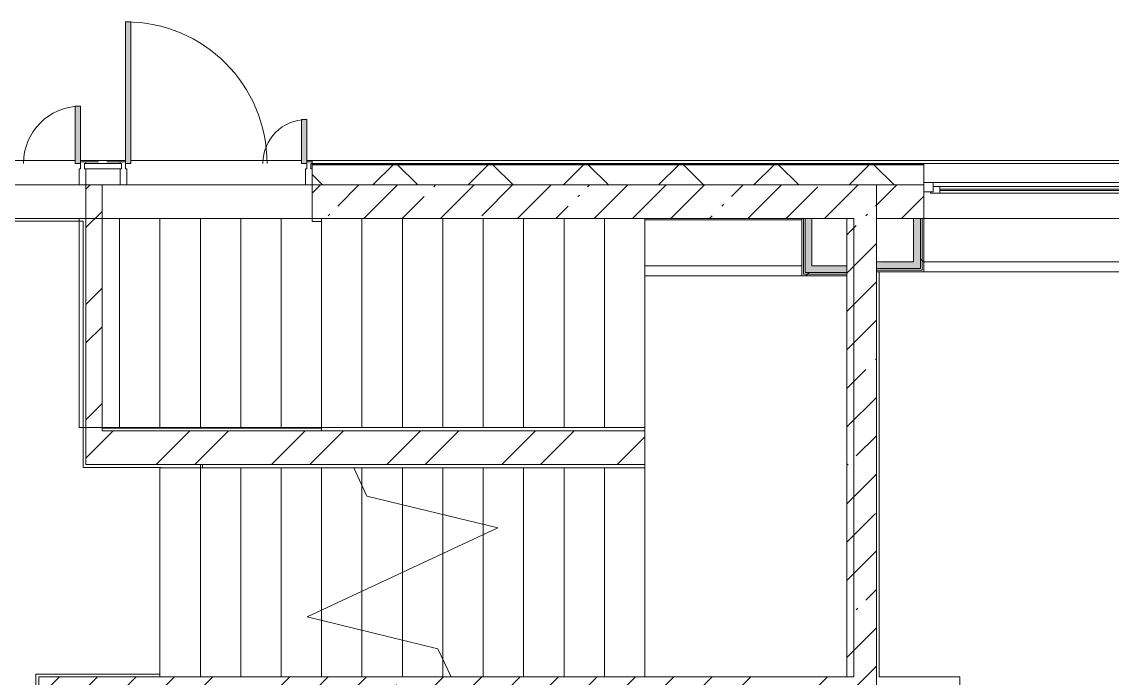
# Model space of a CAD drawing. Header units: millimetres. Extents: x -4005 to 195566, y -8553 to 29000.
# Drawn here: x 155148 to 163242, y 17740 to 22610 of the extents above; entities that cross this region are included whole.
import ezdxf

# ---------------------------------------------------------------- set-up
doc = ezdxf.new("R2010")
doc.units = ezdxf.units.MM
doc.linetypes.add('200_ШТРИХ__ш1_п0_6_', pattern=[160, 100, -60])
for name, color, linetype, lineweight in [('A-DETL-MBND-1', 7, '200_ШТРИХ__ш1_п0_6_', 9), ('A-GLAZ-2', 7, 'Continuous', 5), ('A-GLAZ-CWMG-2', 7, 'Continuous', 5), ('A-WALL', 7, 'Continuous', 9), ('A-WALL-2', 7, 'Continuous', 5), ('I-WALL-6', 7, 'Continuous', 5), ('S-STRS-4', 7, 'Continuous', 5), ('S-STRS-MBND-3', 7, 'Continuous', 5)]:
    doc.layers.add(name, color=color, linetype=linetype, lineweight=lineweight)
for name, color, linetype, lineweight, true_color in [('A-DOOR-2', 7, 'Continuous', 5, 0xaaaaaa), ('A-DOOR-3', 7, 'Continuous', 5, 0xe2e2e2), ('A-FLOR-2', 7, 'Continuous', 5, 0xaaaaaa), ('I-WALL-4', 7, 'Continuous', 5, 0xe7e7e7), ('I-WALL-5', 7, 'Continuous', 9, 0xe7e7e7)]:
    doc.layers.add(name, color=color, linetype=linetype, lineweight=lineweight, true_color=true_color)
pattern_1 = [(45, (60693.44, 0), (-285.1231, 285.1231), []), (45, (60978.57, 0), (-285.1231, 285.1231), [504.031, -100.806, 16.764, -84.042])]
pattern_2 = [(45, (60693.44, 0), (-427.6843, 427.6843), []), (45, (60978.57, 0), (-427.6843, 427.6843), [])]
pattern_3 = [(45, (60693.44, 0), (-530.33, 530.33), []), (135, (60693.44, 0), (-530.33, -530.33), [])]

# ---------------------------------------------------------------- blocks, each defined once
blk = doc.blocks.new('120_Окно_СКБ_2Ст_Фрамуга сверху - 120_Окно_СКБ_2Ст_2300х2500_h_ ДОО-23103760-1_4_1_птичка')
at = {"layer": 'A-GLAZ-2'}
for p, q in [((-1150, -127), (-1150, -57)), ((-1150, -57), (-1080, -57)), ((1150, -57), (-1150, -57)), ((-1080, -57), (-1080, -127)), ((-1080, -57), (1080, -57)), ((520, -127), (520, -57)), ((520, -57), (590, -57)), ((590, -57), (590, -127)), ((1080, -127), (1080, -57)), ((1080, -57), (1150, -57)), ((1150, -57), (1150, -127)), ((-1080, -127), (-1150, -127)), ((-1150, -127), (-1100, -127)), ((-1080, -127), (-1100, -127)), ((-1100, -127), (-1100, -137)), ((-1100, -137), (540, -137)), ((540, -137), (-1100, -137)), ((520, -87), (-1080, -87)), ((-1080, -87), (-1080, -127)), ((-1030, -137), (-1030, -87)), ((-1030, -107), (470, -107)), ((470, -117), (-1030, -117)), ((470, -137), (470, -87)), ((520, -127), (520, -87)), ((590, -127), (520, -127)), ((540, -127), (520, -127)), ((540, -127), (570, -127)), ((540, -127), (570, -127)), ((540, -137), (540, -127)), ((590, -127), (570, -127)), ((570, -127), (570, -137)), ((570, -137), (1100, -137)), ((1100, -137), (570, -137)), ((1080, -87), (590, -87)), ((590, -87), (590, -127)), ((640, -137), (640, -87)), ((640, -107), (1030, -107)), ((1030, -117), (640, -117)), ((1030, -137), (1030, -87)), ((1080, -127), (1080, -87)), ((1150, -127), (1080, -127)), ((1100, -127), (1080, -127)), ((1100, -127), (1150, -127)), ((1100, -137), (1100, -127))]:
    blk.add_line(p, q, dxfattribs=at)
blk = doc.blocks.new('DRS_ДПУ_распашная__2Ст_Прямоугольная1 - ВН-4_ Нр_ДО_1500х2200 глухая-26741401-1_4_1_птичка')
at = {"layer": 'A-DOOR-3'}
for points in [[(-770, 0), (-730, 0), (-730, 1050), (-770, 1050), (-770, 20)], [(770, 0), (770, 423.1), (730, 423.1), (730, 0)]]:
    blk.add_hatch(color=256, dxfattribs=at).paths.add_polyline_path(points)
at = {"layer": 'A-DOOR-2'}
for p, q in [((-770, 1050), (-770, 0)), ((-730, 1050), (-770, 1050)), ((-730, 0), (-730, 1050)), ((770, 423.1), (730, 423.1)), ((730, 423.1), (730, 0)), ((770, 0), (770, 423.1)), ((-770, 0), (-730, 0)), ((730, 0), (770, 0))]:
    blk.add_line(p, q, dxfattribs=at)
for centre, radius, start, end in [((-770, 0), 1050, 360, 90), ((770, 0), 423.1, 90, 180)]:
    blk.add_arc(centre, radius, start, end, dxfattribs=at)
blk = doc.blocks.new('Прямоугольный импост - Импост структурный с накладкой - 170мм-22855209-1_4_1_птичка')
at = {"layer": 'A-GLAZ-CWMG-2'}
for p, q in [((-50, 40), (-50, 160)), ((-50, 160), (0, 160)), ((0, 160), (0, 40)), ((-40, 40), (-50, 40)), ((-40, 0), (-40, 40)), ((-10, 40), (-10, 0)), ((0, 40), (-10, 40)), ((-10, 0), (0, 0)), ((0, 0), (0, -10)), ((0, -10), (-40, -10))]:
    blk.add_line(p, q, dxfattribs=at)
blk = doc.blocks.new('PNS_Панель прямоугольная - Нр_Металл - 40мм-23713233-1_4_1_птичка')
at = {"layer": 'A-GLAZ-2'}
for p, q in [((-137.5, 0), (137.5, 0)), ((137.5, 0), (-137.5, 0)), ((-127.5, -40), (127.5, -40))]:
    blk.add_line(p, q, dxfattribs=at)
blk = doc.blocks.new('Прямоугольный импост - Импост структурный с накладкой - 170мм-22855551-1_4_1_птичка')
at = {"layer": 'A-DETL-MBND-1'}
for p, q in [((94930, 21560), (94930, 21570)), ((95185, 21570), (94930, 21570)), ((95185, 21570), (95185, 21560))]:
    blk.add_line(p, q, dxfattribs=at)
blk = doc.blocks.new('Прямоугольный импост - Импост структурный с накладкой - 170мм-22855665-1_4_1_птичка')
at = {"layer": 'A-GLAZ-CWMG-2'}
for p, q in [((-25, 40), (-25, 160)), ((-25, 160), (25, 160)), ((25, 160), (25, 40)), ((-15, 40), (-25, 40)), ((-25, -10), (-25, 0)), ((-25, 0), (-15, 0)), ((-15, 0), (-15, 40)), ((15, 40), (15, 0)), ((25, 40), (15, 40)), ((15, -10), (-25, -10))]:
    blk.add_line(p, q, dxfattribs=at)
blk = doc.blocks.new('Прямоугольный импост - Импост структурный с накладкой - 170мм-V207-1_4_1_птичка')
at = {"layer": 'A-GLAZ-CWMG-2'}
for p, q in [((-25, 40), (-25, 160)), ((-25, 160), (25, 160)), ((25, 160), (25, 40)), ((-15, 40), (-25, 40)), ((-15, 0), (-15, 40)), ((15, 40), (15, 0)), ((25, 40), (15, 40)), ((15, 0), (25, 0)), ((25, 0), (25, -10)), ((25, -10), (-15, -10))]:
    blk.add_line(p, q, dxfattribs=at)
blk = doc.blocks.new('DRS_ДПУ_распашная__2Ст_Прямоугольная1 - ВН-4_ Нр_ДО_1500х2200 глухая-26857260-1_4_1_птичка')
at = {"layer": 'A-DOOR-3'}
for points in [[(-672.5, 0), (-632.5, 0), (-632.5, 1050), (-672.5, 1050), (-672.5, 20)], [(632.5, 0), (672.5, 0), (672.5, 325.6), (632.5, 325.6), (632.5, 20)]]:
    blk.add_hatch(color=256, dxfattribs=at).paths.add_polyline_path(points)
at = {"layer": 'A-DOOR-2'}
for p, q in [((-672.5, 1050), (-672.5, 0)), ((-632.5, 1050), (-672.5, 1050)), ((-632.5, 0), (-632.5, 1050)), ((672.5, 325.6), (632.5, 325.6)), ((632.5, 325.6), (632.5, 0)), ((672.5, 0), (672.5, 325.6)), ((-672.5, 0), (-632.5, 0)), ((632.5, 0), (672.5, 0))]:
    blk.add_line(p, q, dxfattribs=at)
for centre, radius, start, end in [((-672.5, 0), 1050, 360, 90), ((672.5, 0), 325.6, 90, 180)]:
    blk.add_arc(centre, radius, start, end, dxfattribs=at)
blk = doc.blocks.new('Зашивка приборов отопления - Зашивка приборов отопления-33267402-1_4_1_птичка')
at = {"layer": 'A-WALL-2'}
for p, q in [((103450, 21150), (101150, 21150)), ((105550, 21150), (104650, 21150)), ((107750, 21150), (106850, 21150)), ((101150, 20829), (108150, 20829)), ((108150, 20829), (101150, 20829)), ((101150, 20754), (108150, 20754))]:
    blk.add_line(p, q, dxfattribs=at)
blk = doc.blocks.new('Зашивка приборов отопления32 - Зашивка приборов отопления-33323791-1_4_1_птичка')
at = {"layer": 'A-WALL-2'}
for p, q in [((126595, 120), (125430, 120)), ((126595, 45), (126595, 120)), ((126595, 45), (125430, 45)), ((125430, 45), (126595, 45)), ((126595, -295), (126595, 45)), ((125430, -295), (126595, -295))]:
    blk.add_line(p, q, dxfattribs=at)

msp = doc.modelspace()

# ---------------------------------------------------------------- hatches: boundary and pattern name
at = {"layer": 'A-WALL-2'}
h = msp.add_hatch(dxfattribs=at)
h.set_pattern_fill('FP_172', color=256, style=0, pattern_type=2)
h.set_pattern_definition([(45, (60693.44, 0), (-353.5534, 353.5534), []), (135, (60693.44, 0), (-353.5534, -353.5534), [])])
h.paths.add_polyline_path([(160441.6, 21400), (161843.4, 21400), (161843.4, 21550), (157303.4, 21550), (157303.4, 21400), (159773.4, 21400)])
h.paths.add_polyline_path([(153753.4, 21400), (154003.4, 21400), (153999.9, 21550), (153753.4, 21550)])
h.paths.add_polyline_path([(167543.4, 21400), (167543.4, 21550), (166243.4, 21550), (166243.4, 21400), (166743.4, 21400)])
h.paths.add_polyline_path([(165343.4, 21400), (165343.4, 21550), (164143.4, 21550), (164143.4, 21400), (164636.8, 21400)])
h.paths.add_polyline_path([(171043.4, 21400), (171496.6, 21400), (171388.1, 21550), (170643.4, 21550), (170643.4, 21400), (170929.6, 21400)])
h.paths.add_polyline_path([(168443.4, 21400), (169743.4, 21400), (169743.4, 21550), (168443.4, 21550), (168443.4, 21540.1)])
h.paths.add_polyline_path([(171928.6, 21400), (171820.1, 21550), (171634.9, 21550), (171743.4, 21400)])
at = {"layer": 'I-WALL-4'}
for points in [[(161818.4, 20779), (161818.4, 21150), (161768.4, 21150), (161768.4, 20779)], [(161513.4, 20779), (161768.4, 20779), (161768.4, 20829), (161493.4, 20823.4), (161493.4, 20779)]]:
    msp.add_hatch(color=256, dxfattribs=at).paths.add_polyline_path(points)
at = {"layer": 'I-WALL-5'}
for points in [[(160963.4, 20750), (161013.4, 20750), (161013.4, 21150), (160963.4, 21150), (160963.4, 20787.1)], [(161013.4, 20750), (161273.4, 20750), (161273.4, 20800), (161013.4, 20800), (161013.4, 20787.1)]]:
    msp.add_hatch(color=256, dxfattribs=at).paths.add_polyline_path(points)
at = {"layer": 'I-WALL-6'}
h = msp.add_hatch(dxfattribs=at)
h.set_pattern_fill('FP_153', color=256, style=0, pattern_type=2)
h.set_pattern_definition(pattern_1)
h.paths.add_polyline_path([(157373.4, 21150), (161273.4, 21150), (161273.4, 21400), (157303.4, 21400), (157303.4, 21150)])
h.paths.add_polyline_path([(153753.4, 21150), (154003.4, 21150), (154003.4, 21400), (153753.4, 21400), (153753.4, 21374.1)])
h = msp.add_hatch(dxfattribs=at)
h.set_pattern_fill('FP_213', color=256, style=0, pattern_type=2)
h.set_pattern_definition(pattern_2)
h.paths.add_polyline_path([(155623.4, 19325), (155743.4, 19325), (155743.4, 21400), (155623.4, 21400), (155623.4, 19391.6)])
h = msp.add_hatch(dxfattribs=at)
h.set_pattern_fill('FP_153', color=256, style=0, pattern_type=2)
h.set_pattern_definition(pattern_1)
h.paths.add_polyline_path([(161493.4, 17750), (161490.4, 21400), (161273.4, 21400), (161273.4, 17750), (161490.4, 17750)])
h = msp.add_hatch(dxfattribs=at)
h.set_pattern_fill('FP_153', color=256, style=0, pattern_type=2)
h.set_pattern_definition(pattern_1)
h.paths.add_polyline_path([(164143.4, 21150), (165343.4, 21150), (165343.4, 21400), (164143.4, 21400), (164143.4, 21217.1)])
h.paths.add_polyline_path([(161843.4, 21150), (161843.4, 21400), (161493.4, 21400), (161493.4, 21150)])
h.paths.add_polyline_path([(166743.4, 21150), (167543.4, 21150), (167543.4, 21400), (166743.4, 21400), (166743.4, 21246.2)])
h.paths.add_polyline_path([(170929.6, 21150), (171043.4, 21150), (171043.4, 21400), (170643.4, 21400), (170643.4, 21150)])
h.paths.add_polyline_path([(168443.4, 21150), (169743.4, 21150), (169743.4, 21400), (168443.4, 21400), (168443.4, 21320.6)])
h = msp.add_hatch(dxfattribs=at)
h.set_pattern_fill('FP_250', color=256, style=0, pattern_type=2)
h.set_pattern_definition(pattern_3)
h.paths.add_polyline_path([(161830.9, 20766.5), (161830.9, 21150), (161818.4, 21150), (161818.4, 20766.5)])
h = msp.add_hatch(dxfattribs=at)
h.set_pattern_fill('FP_250', color=256, style=0, pattern_type=2)
h.set_pattern_definition(pattern_3)
h.paths.add_polyline_path([(161830.9, 20754), (161843.4, 20755), (161843.4, 21150), (161830.9, 21150), (161830.9, 20755)])
h = msp.add_hatch(dxfattribs=at)
h.set_pattern_fill('FP_250', color=256, style=0, pattern_type=2)
h.set_pattern_definition(pattern_3)
h.paths.add_polyline_path([(161013.4, 20725), (161273.4, 20725), (161273.4, 20737.5), (160950.9, 20734.4), (160950.9, 20725), (160963.4, 20725)])
h = msp.add_hatch(dxfattribs=at)
h.set_pattern_fill('FP_250', color=256, style=0, pattern_type=2)
h.set_pattern_definition(pattern_3)
h.paths.add_polyline_path([(161013.4, 20737.5), (161273.4, 20737.5), (161273.4, 20750), (160963.4, 20750), (160963.4, 20737.5)])
h = msp.add_hatch(dxfattribs=at)
h.set_pattern_fill('FP_213', color=256, style=0, pattern_type=2)
h.set_pattern_definition(pattern_2)
h.paths.add_polyline_path([(155743.4, 19325), (159773.4, 19325), (159773.4, 19575), (155743.4, 19575)])
h = msp.add_hatch(dxfattribs=at)
h.set_pattern_fill('FP_153', color=256, style=0, pattern_type=2)
h.set_pattern_definition(pattern_1)
h.paths.add_polyline_path([(155273.4, 13620), (155493.4, 13620), (155493.4, 17750), (155273.4, 17750), (155273.4, 13744.3)])
h = msp.add_hatch(dxfattribs=at)
h.set_pattern_fill('FP_153', color=256, style=0, pattern_type=2)
h.set_pattern_definition(pattern_1)
h.paths.add_polyline_path([(156473.4, 17530), (161493.4, 17530), (161490.4, 17750), (155493.4, 17750), (155493.4, 17530), (156246.4, 17530)])

# ---------------------------------------------------------------- linework, layer by layer
at = {"layer": 'A-FLOR-2'}
for p, q in [((155878.4, 21400), (155743.4, 21400)), ((157253.4, 21400), (155928.4, 21400)), ((155603.4, 21130), (153743.4, 21130)), ((155623.4, 21150), (154003.4, 21150)), ((155603.4, 19304), (155603.4, 21130)), ((157303.4, 21129.5), (157303.4, 21150)), ((157373.4, 21129.5), (157303.4, 21129.5)), ((157373.4, 19575), (157373.4, 21129.5)), ((161513.4, 20754), (161513.4, 17750)), ((155743.4, 19595.5), (157373.4, 19595.5)), ((156183.4, 19304), (155603.4, 19304)), ((156473.4, 19300), (156473.4, 19325)), ((156488.4, 19300), (156488.4, 19325)), ((155253.4, 13620), (155253.4, 17770.5)), ((155253.4, 17770.5), (156173.4, 17770.5)), ((161513.4, 17750), (162111.4, 17750)), ((162111.4, 17750), (162111.4, 15165))]:
    msp.add_line(p, q, dxfattribs=at)
at = {"layer": 'A-WALL'}
for p, q in [((161843.4, 21553), (157303.4, 21553)), ((161843.4, 21550), (157303.4, 21550)), ((157303.4, 21400), (161273.4, 21400)), ((161493.4, 21400), (161843.4, 21400)), ((160950.9, 20737.5), (160950.9, 21150)), ((160963.4, 20750), (160963.4, 21150)), ((161818.4, 20779), (161818.4, 21150)), ((161830.9, 20766.5), (161830.9, 21150)), ((161493.4, 20829), (161493.4, 20754)), ((161273.4, 20737.5), (160950.9, 20737.5)), ((161273.4, 20750), (160963.4, 20750)), ((161273.4, 20725), (161273.4, 20800)), ((161493.4, 20779), (161818.4, 20779)), ((161493.4, 20766.5), (161830.9, 20766.5))]:
    msp.add_line(p, q, dxfattribs=at)
at = {"layer": 'A-WALL-2'}
for p, q in [((154083.4, 21580), (155543.4, 21580)), ((155583.4, 21580), (155918.4, 21580)), ((155958.4, 21580), (157223.4, 21580)), ((157263.4, 21580), (171835.4, 21580)), ((157303.4, 21580), (157303.4, 21400)), ((166243.4, 21558), (157303.4, 21558)), ((161843.4, 21400), (161843.4, 21558)), ((161273.4, 21400), (161493.4, 21400))]:
    msp.add_line(p, q, dxfattribs=at)
at = {"layer": 'I-WALL-6'}
for p, q in [((154053.4, 21400), (155573.4, 21400)), ((155743.4, 21400), (155623.4, 21400)), ((155623.4, 21400), (155623.4, 19325)), ((155743.4, 19575), (155743.4, 21400)), ((157303.4, 21400), (157303.4, 21150)), ((161493.4, 21400), (161493.4, 20829)), ((161843.4, 20754), (161843.4, 21400)), ((157303.4, 21150), (161273.4, 21150)), ((160938.4, 21150), (160938.4, 20725)), ((161013.4, 20800), (161013.4, 21150)), ((161273.4, 21150), (161273.4, 20800)), ((166243.4, 21150), (161493.4, 21150)), ((161768.4, 21150), (161768.4, 20829)), ((161768.4, 20829), (161493.4, 20829)), ((160938.4, 20725), (161273.4, 20725)), ((161273.4, 20800), (161013.4, 20800)), ((161273.4, 20725), (161273.4, 17750)), ((161493.4, 20754), (161493.4, 17530)), ((161493.4, 20754), (161843.4, 20754)), ((159773.4, 19575), (155743.4, 19575)), ((159773.4, 19325), (159773.4, 19575)), ((155623.4, 19325), (159773.4, 19325)), ((155273.4, 17750), (155273.4, 13620)), ((161273.4, 17750), (155273.4, 17750))]:
    msp.add_line(p, q, dxfattribs=at)
at = {"layer": 'S-STRS-4'}
for p, q in [((157373.4, 19600), (157373.4, 21150)), ((157673.4, 19600), (157673.4, 21150)), ((157673.4, 19600), (157673.4, 21150)), ((157973.4, 19600), (157973.4, 21150)), ((157973.4, 19600), (157973.4, 21150)), ((158273.4, 19600), (158273.4, 21150)), ((158273.4, 19600), (158273.4, 21150)), ((158573.4, 19600), (158573.4, 21150)), ((158573.4, 19600), (158573.4, 21150)), ((158873.4, 19600), (158873.4, 21150)), ((158873.4, 19600), (158873.4, 21150)), ((159173.4, 19600), (159173.4, 21150)), ((159173.4, 19600), (159173.4, 21150)), ((159473.4, 19600), (159473.4, 21150)), ((159473.4, 19600), (159473.4, 21150)), ((159773.4, 21140), (159773.4, 21150)), ((159773.4, 21140), (159773.4, 21150)), ((159773.4, 19600), (159773.4, 20725)), ((159773.4, 19600), (159773.4, 20725)), ((157673.4, 19600), (157373.4, 19600)), ((157973.4, 19600), (157673.4, 19600)), ((158273.4, 19600), (157973.4, 19600)), ((158573.4, 19600), (158273.4, 19600)), ((158873.4, 19600), (158573.4, 19600)), ((159173.4, 19600), (158873.4, 19600)), ((159473.4, 19600), (159173.4, 19600)), ((159773.4, 19600), (159473.4, 19600)), ((159773.4, 19600), (159773.4, 19575)), ((156173.4, 19300), (156173.4, 17750)), ((156173.4, 19300), (156473.4, 19300)), ((156173.4, 19300), (156173.4, 17750)), ((156473.4, 19300), (156773.4, 19300)), ((156473.4, 19300), (156473.4, 17750)), ((156473.4, 19300), (156473.4, 17750)), ((156773.4, 19300), (157073.4, 19300)), ((156773.4, 19300), (156773.4, 17750)), ((156773.4, 19300), (156773.4, 17750)), ((157073.4, 19300), (157373.4, 19300)), ((157073.4, 19300), (157073.4, 17750)), ((157073.4, 19300), (157073.4, 17750)), ((157373.4, 19300), (157612.1, 19300)), ((157373.4, 19300), (157373.4, 18245.2)), ((157373.4, 19300), (157373.4, 18245.2)), ((157612.1, 19300), (157673.4, 19300)), ((157673.4, 19300), (157973.4, 19300)), ((157673.4, 19300), (157673.4, 19168.4)), ((157673.4, 19300), (157673.4, 19168.4)), ((157973.4, 19300), (158273.4, 19300)), ((157973.4, 19300), (157973.4, 19027.2)), ((157973.4, 19300), (157973.4, 19027.2)), ((158273.4, 19300), (158573.4, 19300)), ((158273.4, 19300), (158273.4, 18954.3)), ((158273.4, 19300), (158273.4, 18954.3)), ((158573.4, 19300), (158873.4, 19300)), ((158573.4, 19300), (158573.4, 18881.4)), ((158573.4, 19300), (158573.4, 18881.4)), ((158873.4, 19300), (159173.4, 19300)), ((158873.4, 19300), (158873.4, 17750)), ((158873.4, 19300), (158873.4, 17750)), ((159173.4, 19300), (159473.4, 19300)), ((159173.4, 19300), (159173.4, 17750)), ((159173.4, 19300), (159173.4, 17750)), ((159473.4, 19300), (159773.4, 19300)), ((159473.4, 19300), (159473.4, 17750)), ((159473.4, 19300), (159473.4, 17750)), ((159773.4, 19325), (159773.4, 19300)), ((159773.4, 19300), (159773.4, 17750)), ((157673.4, 19168.4), (157673.4, 18385.1)), ((157673.4, 19168.4), (157673.4, 18385.1)), ((157973.4, 19027.2), (157973.4, 18525)), ((157973.4, 19027.2), (157973.4, 18525)), ((158273.4, 18954.3), (158273.4, 18664.9)), ((158273.4, 18954.3), (158273.4, 18664.9)), ((158573.4, 18881.4), (158573.4, 18804.8)), ((158573.4, 18881.4), (158573.4, 18804.8)), ((158573.4, 18804.8), (158573.4, 17750)), ((158573.4, 18804.8), (158573.4, 17750)), ((158273.4, 18664.9), (158273.4, 17881.6)), ((158273.4, 18664.9), (158273.4, 17881.6)), ((157973.4, 18525), (157973.4, 18022.8)), ((157973.4, 18525), (157973.4, 18022.8)), ((157673.4, 18385.1), (157673.4, 18095.7)), ((157673.4, 18385.1), (157673.4, 18095.7)), ((157373.4, 18245.2), (157373.4, 18168.6)), ((157373.4, 18245.2), (157373.4, 18168.6)), ((157373.4, 18168.6), (157373.4, 17750)), ((157373.4, 18168.6), (157373.4, 17750)), ((157673.4, 18095.7), (157673.4, 17750)), ((157673.4, 18095.7), (157673.4, 17750)), ((157973.4, 18022.8), (157973.4, 17750)), ((157973.4, 18022.8), (157973.4, 17750)), ((158273.4, 17881.6), (158273.4, 17750)), ((158273.4, 17881.6), (158273.4, 17750)), ((158273.4, 17750), (158334.8, 17750))]:
    msp.add_line(p, q, dxfattribs=at)
at = {"layer": 'S-STRS-MBND-3'}
for p, q in [((155573.4, 19600), (155573.4, 21150)), ((159773.4, 21150), (155573.4, 21150)), ((155873.4, 19600), (155873.4, 21150)), ((155873.4, 19600), (155873.4, 21150)), ((156173.4, 19600), (156173.4, 21150)), ((156173.4, 19600), (156173.4, 21150)), ((156473.4, 19600), (156473.4, 21150)), ((156473.4, 19600), (156473.4, 21150)), ((156773.4, 19600), (156773.4, 21150)), ((156773.4, 19600), (156773.4, 21150)), ((157073.4, 19600), (157073.4, 21150)), ((157073.4, 19600), (157073.4, 21150)), ((157373.4, 19600), (157373.4, 21150)), ((157373.4, 19600), (157373.4, 21150)), ((157673.4, 19600), (157673.4, 21150)), ((157673.4, 19600), (157673.4, 21150)), ((157973.4, 19600), (157973.4, 21150)), ((157973.4, 19600), (157973.4, 21150)), ((158273.4, 19600), (158273.4, 21150)), ((158273.4, 19600), (158273.4, 21150)), ((158573.4, 19600), (158573.4, 21150)), ((158573.4, 19600), (158573.4, 21150)), ((158873.4, 19600), (158873.4, 21150)), ((158873.4, 19600), (158873.4, 21150)), ((159173.4, 19600), (159173.4, 21150)), ((159173.4, 19600), (159173.4, 21150)), ((159473.4, 19600), (159473.4, 21150)), ((159473.4, 19600), (159473.4, 21150)), ((161323.4, 21150), (159773.4, 21150)), ((159773.4, 19600), (159773.4, 21150)), ((159773.4, 19600), (159773.4, 21150)), ((161323.4, 17750), (161323.4, 21150)), ((159773.4, 19600), (155573.4, 19600)), ((159773.4, 19600), (159773.4, 19300)), ((157612.1, 19300), (159773.4, 19300)), ((157709.3, 19091.4), (157612.1, 19300)), ((157673.4, 19300), (157673.4, 19168.4)), ((157673.4, 19300), (157673.4, 19168.4)), ((157973.4, 19300), (157973.4, 19027.2)), ((157973.4, 19300), (157973.4, 19027.2)), ((158273.4, 19300), (158273.4, 18954.3)), ((158273.4, 19300), (158273.4, 18954.3)), ((158573.4, 19300), (158573.4, 18881.4)), ((158573.4, 19300), (158573.4, 18881.4)), ((158873.4, 19300), (158873.4, 17750)), ((158873.4, 19300), (158873.4, 17750)), ((159173.4, 19300), (159173.4, 17750)), ((159173.4, 19300), (159173.4, 17750)), ((159473.4, 19300), (159473.4, 17750)), ((159473.4, 19300), (159473.4, 17750)), ((159773.4, 19300), (159773.4, 17750)), ((159773.4, 19300), (159773.4, 17750)), ((158681.5, 18855.2), (157709.3, 19091.4)), ((157265.4, 18194.8), (158681.5, 18855.2)), ((158573.4, 18804.8), (158573.4, 17750)), ((158573.4, 18804.8), (158573.4, 17750)), ((158273.4, 18664.9), (158273.4, 17881.6)), ((158273.4, 18664.9), (158273.4, 17881.6)), ((157973.4, 18525), (157973.4, 18022.8)), ((157973.4, 18525), (157973.4, 18022.8)), ((157673.4, 18385.1), (157673.4, 18095.7)), ((157673.4, 18385.1), (157673.4, 18095.7)), ((157373.4, 18245.2), (157373.4, 18168.6)), ((157373.4, 18245.2), (157373.4, 18168.6)), ((158237.6, 17958.6), (157265.4, 18194.8)), ((158334.8, 17750), (158237.6, 17958.6)), ((158334.8, 17750), (159773.4, 17750)), ((159773.4, 17750), (161323.4, 17750))]:
    msp.add_line(p, q, dxfattribs=at)

# ---------------------------------------------------------------- block references
at = {"layer": 'A-DETL-MBND-1'}
msp.add_blockref('Прямоугольный импост - Импост структурный с накладкой - 170мм-22855551-1_4_1_птичка', (60693.4, 0), dxfattribs=at)
at = {"layer": 'A-DOOR-2'}
for name, p in [('DRS_ДПУ_распашная__2Ст_Прямоугольная1 - ВН-4_ Нр_ДО_1500х2200 глухая-26741401-1_4_1_птичка', (154813.4, 21560)), ('DRS_ДПУ_распашная__2Ст_Прямоугольная1 - ВН-4_ Нр_ДО_1500х2200 глухая-26857260-1_4_1_птичка', (156590.9, 21560))]:
    msp.add_blockref(name, p, dxfattribs=at)
at = {"layer": 'A-GLAZ-2'}
for name, p in [('PNS_Панель прямоугольная - Нр_Металл - 40мм-23713233-1_4_1_птичка', (155750.9, 21560)), ('120_Окно_СКБ_2Ст_Фрамуга сверху - 120_Окно_СКБ_2Ст_2300х2500_h_ ДОО-23103760-1_4_1_птичка', (162993.4, 21475))]:
    msp.add_blockref(name, p, dxfattribs=at)
at = {"layer": 'A-GLAZ-CWMG-2', "extrusion": (0, 0, -1), "rotation": 180}
for name, p in [('Прямоугольный импост - Импост структурный с накладкой - 170мм-V207-1_4_1_птичка', (-155598.4, 21560)), ('Прямоугольный импост - Импост структурный с накладкой - 170мм-22855665-1_4_1_птичка', (-155903.4, 21560)), ('Прямоугольный импост - Импост структурный с накладкой - 170мм-22855209-1_4_1_птичка', (-157303.4, 21560))]:
    msp.add_blockref(name, p, dxfattribs=at)
at = {"layer": 'A-WALL-2', "rotation": 180}
msp.add_blockref('Зашивка приборов отопления32 - Зашивка приборов отопления-33323791-1_4_1_птичка', (286368.5, 20845), dxfattribs=at)
at = {"layer": 'A-WALL-2'}
msp.add_blockref('Зашивка приборов отопления - Зашивка приборов отопления-33267402-1_4_1_птичка', (60693.4, 0), dxfattribs=at)

doc.saveas('drawing.dxf')
